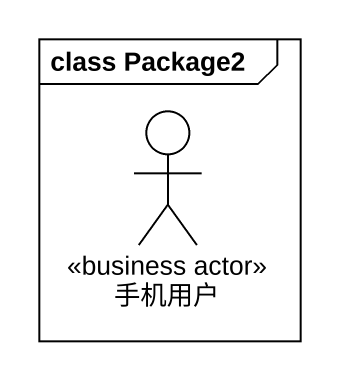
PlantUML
@startuml
mainframe class Package2
actor 手机用户 <<business actor>>
@enduml
